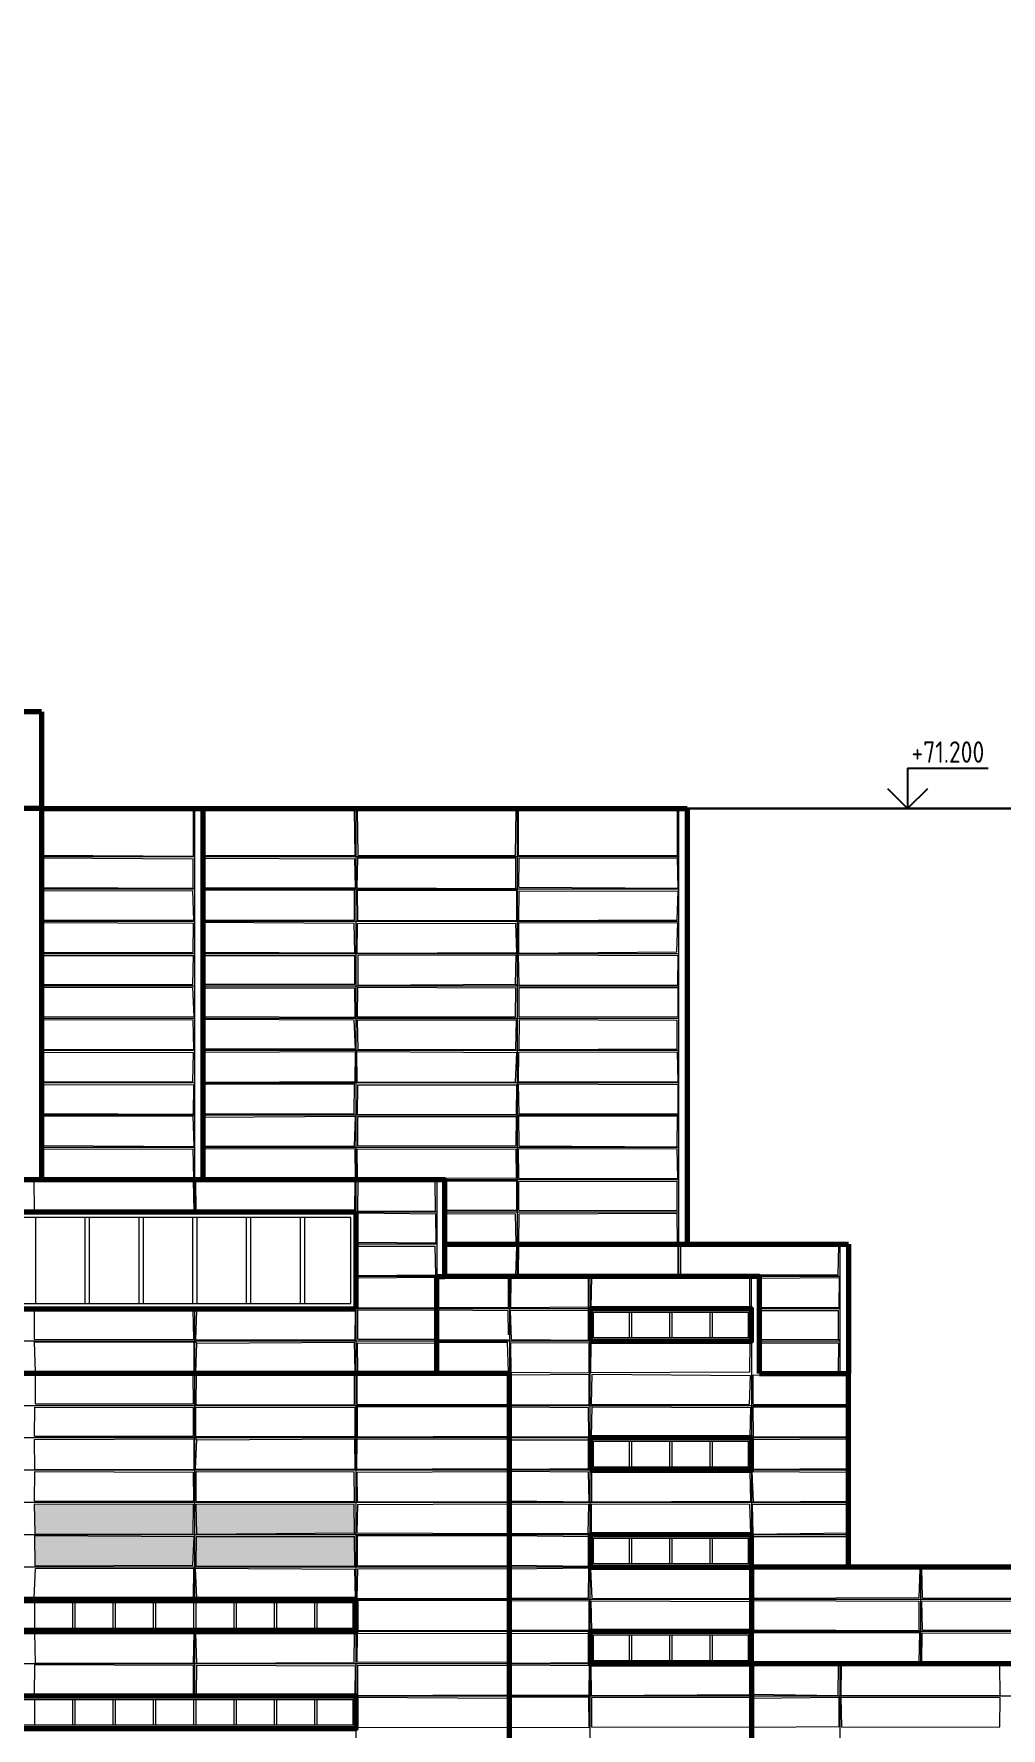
# Model space of a CAD drawing. Extents: x -50000 to 1632000, y -47600 to 308800.
# Drawn here: x 1475814 to 1511780, y 37013 to 100000 of the extents above; entities that cross this region are included whole.
import ezdxf
from ezdxf.enums import TextEntityAlignment as Align

# ---------------------------------------------------------------- set-up
doc = ezdxf.new("R2010")
doc.units = 0
doc.header["$MEASUREMENT"] = 0
doc.layers.get('Defpoints').update_dxf_attribs({"color": 6})
doc.layers.add('2', color=7, linetype='Continuous')
doc.styles.get("Standard").update_dxf_attribs({"font": 'isocpeur.ttf'})

msp = doc.modelspace()

# ---------------------------------------------------------------- hatches: boundary and pattern name
at = {"layer": '2', "linetype": 'Continuous'}
h = msp.add_hatch(color=251, dxfattribs=at)
h.dxf.hatch_style = 1
h.paths.add_polyline_path([(1481749.2, 45335.6), (1475833.8, 45356.2), (1475860.3, 44236.4), (1481738.6, 44227.1)])
h = msp.add_hatch(color=251, dxfattribs=at)
h.dxf.hatch_style = 1
h.paths.add_polyline_path([(1487725.6, 45355.7), (1481843.7, 45334), (1481870.8, 44229), (1487731.9, 44274.6)])
h = msp.add_hatch(color=251, dxfattribs=at)
h.dxf.hatch_style = 1
h.paths.add_polyline_path([(1481769, 44135.1), (1475846.7, 44171.7), (1475858.6, 43049.8), (1481728.8, 43069.7)])
h = msp.add_hatch(color=251, dxfattribs=at)
h.dxf.hatch_style = 1
h.paths.add_polyline_path([(1487732.9, 44135.7), (1481860.8, 44142.7), (1481843.9, 43044.3), (1487753.8, 43028.1)])

# ---------------------------------------------------------------- linework, layer by layer
at = {"layer": '2', "linetype": 'Continuous', "lineweight": 70}
for p, q in [((1476100, 74800), (1451500, 74800)), ((1476100, 74800), (1476100, 71200)), ((1476100, 71200), (1451500, 71200)), ((1476100, 71200), (1500100, 71200)), ((1476100, 71200), (1476100, 57400)), ((1482100, 71200), (1482100, 57400)), ((1500100, 71200), (1500100, 55000)), ((1487800, 56200), (1439800, 56200)), ((1487800, 52600), (1487800, 56200)), ((1491100, 55000), (1506100, 55000)), ((1506100, 55000), (1506100, 50200)), ((1439800, 52600), (1487800, 52600)), ((1502800, 50200), (1506100, 50200)), ((1506100, 43000), (1506100, 50200))]:
    msp.add_line(p, q, dxfattribs=at)
at = {"layer": '2', "linetype": 'Continuous'}
for p, q in [((1508300, 72700), (1511300, 72700)), ((1508300, 72700), (1508300, 71200)), ((1507550, 71950), (1508300, 71200)), ((1508300, 71200), (1509050, 71950)), ((1505800, 71200), (1508800, 71200))]:
    msp.add_line(p, q, dxfattribs=at)
at = {"layer": '2', "color": 8, "linetype": 'Continuous', "lineweight": 13}
for p, q in [((1481800, 71200), (1476100, 71200)), ((1481800, 56200), (1481800, 71200)), ((1487800, 56200), (1487800, 71200)), ((1493800, 53800), (1493800, 71200)), ((1499800, 55000), (1499800, 71200)), ((1481800, 69400), (1476100, 69400)), ((1499800, 69400), (1482100, 69400)), ((1481800, 68200), (1476100, 68200)), ((1499800, 68200), (1482100, 68200)), ((1481800, 67000), (1476100, 67000)), ((1499800, 67000), (1482100, 67000)), ((1481800, 65800), (1476100, 65800)), ((1499800, 65800), (1482100, 65800)), ((1481800, 64600), (1476100, 64600)), ((1499800, 64600), (1482100, 64600)), ((1481800, 63400), (1476100, 63400)), ((1499800, 63400), (1482100, 63400)), ((1481800, 62200), (1476100, 62200)), ((1499800, 62200), (1482100, 62200)), ((1481800, 61000), (1476100, 61000)), ((1499800, 61000), (1482100, 61000)), ((1481800, 59800), (1476100, 59800)), ((1499800, 59800), (1482100, 59800)), ((1481800, 58600), (1476100, 58600)), ((1499800, 58600), (1482100, 58600)), ((1490800, 57400), (1490800, 50200)), ((1499800, 57400), (1491100, 57400)), ((1490800, 56200), (1487800, 56200)), ((1499800, 56200), (1491100, 56200)), ((1490800, 55000), (1487800, 55000)), ((1499800, 53800), (1499800, 55000)), ((1505800, 50200), (1505800, 55000)), ((1502500, 53800), (1487800, 53800)), ((1493500, 53800), (1493500, 1000)), ((1496500, 16600), (1496500, 53800)), ((1502500, 52600), (1502500, 53800)), ((1505800, 53800), (1502800, 53800)), ((1481800, 41800), (1481800, 52600)), ((1502500, 52600), (1487800, 52600)), ((1487800, 11800), (1487800, 52600)), ((1505800, 52600), (1502800, 52600)), ((1502500, 51400), (1436800, 51400)), ((1502500, 51400), (1502500, 44200)), ((1505800, 51400), (1502800, 51400)), ((1506100, 49000), (1427500, 49000)), ((1506100, 47800), (1433800, 47800)), ((1506100, 46600), (1433800, 46600)), ((1506100, 45400), (1433800, 45400)), ((1506100, 44200), (1433800, 44200)), ((1519150, 43000), (1433800, 43000)), ((1508800, 39400), (1508800, 43000)), ((1519150, 41800), (1433800, 41800)), ((1514800, 40600), (1433800, 40600)), ((1481800, 38200), (1481800, 40600)), ((1519150, 39400), (1433800, 39400)), ((1505800, 1000), (1505800, 39400)), ((1519150, 38200), (1433800, 38200))]:
    msp.add_line(p, q, dxfattribs=at)
at = {"layer": '2', "color": 8, "linetype": 'Continuous', "lineweight": 9}
for p, q in [((1476131.5, 71155.5), (1481749.5, 71146.9)), ((1481747.8, 69432.5), (1481749.5, 71146.9)), ((1482132.8, 69458.7), (1482125.5, 71157.3)), ((1482125.5, 71157.3), (1487738.4, 71142.4)), ((1487761.9, 69470.8), (1487738.4, 71142.4)), ((1487845.3, 71131.5), (1493749.7, 71162.6)), ((1487871.4, 69456.9), (1487845.3, 71131.5)), ((1493728.3, 69460.7), (1493749.7, 71162.6)), ((1493836.1, 69451.8), (1493836.5, 71132.8)), ((1493836.5, 71132.8), (1499744.6, 71136.8)), ((1499741.4, 69448.3), (1499744.6, 71136.8)), ((1476132.3, 69368.6), (1481737.4, 69325.1)), ((1476136.9, 69462.9), (1481747.8, 69432.5)), ((1481732.9, 68236.3), (1481737.4, 69325.1)), ((1482129.6, 68257.6), (1482136.3, 69356.6)), ((1482132.8, 69458.7), (1487761.9, 69470.8)), ((1482136.3, 69356.6), (1487753.2, 69332.7)), ((1487774.4, 68262.3), (1487753.2, 69332.7)), ((1487830.7, 68255.1), (1487859.4, 69368.5)), ((1487859.4, 69368.5), (1493735.8, 69368)), ((1487871.4, 69456.9), (1493728.3, 69460.7)), ((1493732.6, 68226.6), (1493735.8, 69368)), ((1493836.1, 69451.8), (1499741.4, 69448.3)), ((1493843.4, 68274.2), (1493854.3, 69361.3)), ((1493854.3, 69361.3), (1499748.6, 69371.3)), ((1499772.1, 68238.5), (1499748.6, 69371.3)), ((1476135.5, 68258.8), (1481732.9, 68236.3)), ((1476136.9, 68145.8), (1481729.3, 68156.5)), ((1481763.1, 67044.6), (1481729.3, 68156.5)), ((1482126.3, 68165), (1487731.1, 68173.1)), ((1482128.4, 67054), (1482126.3, 68165)), ((1482129.6, 68257.6), (1487774.4, 68262.3)), ((1487730.8, 67057.7), (1487731.1, 68173.1)), ((1487830.7, 68255.1), (1493732.6, 68226.6)), ((1487844.2, 68165.3), (1493774.8, 68163)), ((1487854.2, 67038.3), (1487844.2, 68165.3)), ((1493774.5, 67035.1), (1493774.8, 68163)), ((1493841.8, 67044), (1493855.1, 68140.7)), ((1493843.4, 68274.2), (1499772.1, 68238.5)), ((1493855.1, 68140.7), (1499774.1, 68125.3)), ((1499739.2, 67065.2), (1499774.1, 68125.3)), ((1476134.4, 67050.7), (1481763.1, 67044.6)), ((1476134.8, 66966.9), (1481750.2, 66938.2)), ((1481738.6, 65859.9), (1481750.2, 66938.2)), ((1482133.4, 65863.8), (1482120.2, 66971.6)), ((1482120.2, 66971.6), (1487729.4, 66941.2)), ((1482128.4, 67054), (1487730.8, 67057.7)), ((1487748.6, 65839.9), (1487729.4, 66941.2)), ((1487839.1, 65826.2), (1487849.3, 66932.3)), ((1487849.3, 66932.3), (1493729.7, 66937.6)), ((1487854.2, 67038.3), (1493774.5, 67035.1)), ((1493771.3, 65844.1), (1493729.7, 66937.6)), ((1493841.8, 67044), (1499739.2, 67065.2)), ((1493848.2, 65826.8), (1493848.6, 66958.9)), ((1493848.6, 66958.9), (1499764.1, 66952.7)), ((1499726.1, 65867), (1499764.1, 66952.7)), ((1476136, 65740.6), (1481751.8, 65734.1)), ((1476136.9, 65851.3), (1481738.6, 65859.9)), ((1481726.4, 64652.6), (1481751.8, 65734.1)), ((1482126.7, 64668.4), (1482131.3, 65732.6)), ((1482131.3, 65732.6), (1487747.1, 65736.9)), ((1482133.4, 65863.8), (1487748.6, 65839.9)), ((1487753.9, 64673.1), (1487747.1, 65736.9)), ((1487839.1, 65826.2), (1493771.3, 65844.1)), ((1487866.9, 64632.2), (1487873.5, 65745.9)), ((1487873.5, 65745.9), (1493742.2, 65756.7)), ((1493727.2, 64673.8), (1493742.2, 65756.7)), ((1493834.5, 65757.5), (1499773.8, 65742.5)), ((1493853.4, 64628.3), (1493834.5, 65757.5)), ((1493848.2, 65826.8), (1499726.1, 65867)), ((1499754.1, 64634.5), (1499773.8, 65742.5)), ((1476135.2, 64658.2), (1481726.4, 64652.6)), ((1476137.3, 64558), (1481729.5, 64549.4)), ((1481769.7, 63472.5), (1481729.5, 64549.4)), ((1482120.9, 63469), (1482130.6, 64532.4)), ((1482126.7, 64668.4), (1487753.9, 64673.1)), ((1482130.6, 64532.4), (1487750.7, 64530.7)), ((1487760.2, 63440.1), (1487750.7, 64530.7)), ((1487843.3, 63451.3), (1487855.8, 64560.7)), ((1487855.8, 64560.7), (1493740.7, 64529.7)), ((1487866.9, 64632.2), (1493727.2, 64673.8)), ((1493800, 64600), (1493727.2, 64673.8)), ((1493727.9, 63455.1), (1493740.7, 64529.7)), ((1493853.4, 64628.3), (1499754.1, 64634.5)), ((1493855.6, 63458.6), (1493857.9, 64545)), ((1493857.9, 64545), (1499765.9, 64544.2)), ((1499767.9, 63472), (1499765.9, 64544.2)), ((1476128.4, 63356.8), (1481732.8, 63346.5)), ((1476135.8, 63453.9), (1481769.7, 63472.5)), ((1481762.5, 62236), (1481732.8, 63346.5)), ((1482128.8, 62269.7), (1482117.5, 63373.1)), ((1482117.5, 63373.1), (1487727.4, 63342.6)), ((1482120.9, 63469), (1487760.2, 63440.1)), ((1487773.7, 62263.4), (1487727.4, 63342.6)), ((1487843.3, 63451.3), (1493727.9, 63455.1)), ((1487853.5, 63339.3), (1493759.7, 63348.3)), ((1487869.3, 62243.3), (1487853.5, 63339.3)), ((1493730, 62257.7), (1493759.7, 63348.3)), ((1493855.6, 63458.6), (1499767.9, 63472)), ((1493860.4, 62243.2), (1493867.6, 63353.1)), ((1493867.6, 63353.1), (1499730.7, 63330.5)), ((1499740, 62262), (1499730.7, 63330.5)), ((1476136.1, 62138.5), (1481747.7, 62128.2)), ((1476137.3, 62253.4), (1481762.5, 62236)), ((1481729.3, 61038), (1481747.7, 62128.2)), ((1482121.5, 61027.3), (1482122.2, 62146.9)), ((1482122.2, 62146.9), (1487772.5, 62171.2)), ((1482128.8, 62269.7), (1487773.7, 62263.4)), ((1487763.6, 61055.4), (1487772.5, 62171.2)), ((1487826, 62172.2), (1493774.8, 62135.5)), ((1487834.7, 61028.5), (1487826, 62172.2)), ((1487869.3, 62243.3), (1493730, 62257.7)), ((1493727.7, 61029), (1493774.8, 62135.5)), ((1493833.6, 61037), (1493852, 62146.3)), ((1493852, 62146.3), (1499750.9, 62153.3)), ((1493860.4, 62243.2), (1499740, 62262)), ((1499771.8, 61044.2), (1499750.9, 62153.3)), ((1476135.8, 61049.4), (1481729.3, 61038)), ((1476136.7, 60936.2), (1481759.8, 60933.2)), ((1481751.8, 59842.1), (1481759.8, 60933.2)), ((1482121.5, 61027.3), (1487763.6, 61055.4)), ((1482121.5, 59856.1), (1482130, 60971.8)), ((1482130, 60971.8), (1487733.3, 60965.7)), ((1487728.5, 59855), (1487733.3, 60965.7)), ((1487834.7, 61028.5), (1493727.7, 61029)), ((1487847.6, 59830.9), (1487855.2, 60925.4)), ((1487855.2, 60925.4), (1493768.6, 60927.3)), ((1493761.7, 59837.9), (1493768.6, 60927.3)), ((1493832.5, 60970), (1499768.5, 60934.7)), ((1493862.1, 59851.7), (1493832.5, 60970)), ((1493833.6, 61037), (1499771.8, 61044.2)), ((1499774.1, 59858.6), (1499768.5, 60934.7)), ((1476137.1, 59860.3), (1481751.8, 59842.1)), ((1482121.5, 59856.1), (1487728.5, 59855)), ((1487847.6, 59830.9), (1493761.7, 59837.9)), ((1493862.1, 59851.7), (1499774.1, 59858.6)), ((1476127.8, 59763.4), (1481739.2, 59770.1)), ((1481769.7, 58641.8), (1481739.2, 59770.1)), ((1482123.6, 59731.6), (1487771.1, 59758.8)), ((1482135.5, 58642.3), (1482123.6, 59731.6)), ((1487733.4, 58652.5), (1487771.1, 59758.8)), ((1487862.6, 58655.9), (1487864.7, 59748.3)), ((1487864.7, 59748.3), (1493756.5, 59756.1)), ((1493748.2, 58675), (1493756.5, 59756.1)), ((1493841.4, 59770.2), (1499745.9, 59773.3)), ((1493861.7, 58664.8), (1493841.4, 59770.2)), ((1499730.1, 58627.8), (1499745.9, 59773.3)), ((1476136.2, 58670.6), (1481769.7, 58641.8)), ((1482135.5, 58642.3), (1487733.4, 58652.5)), ((1487862.6, 58655.9), (1493748.2, 58675)), ((1493861.7, 58664.8), (1499730.1, 58627.8)), ((1476135.7, 58538.5), (1481736, 58546.1)), ((1481761.3, 57427.7), (1481736, 58546.1)), ((1482123.7, 57446.6), (1482129.3, 58560)), ((1482129.3, 58560), (1487764.8, 58549.2)), ((1487771.8, 57447.5), (1487764.8, 58549.2)), ((1487833.7, 58544.4), (1493748.1, 58538.6)), ((1487852.3, 57475), (1487833.7, 58544.4)), ((1493765.5, 57460.3), (1493748.1, 58538.6)), ((1493835.8, 58560.9), (1499732.6, 58546.6)), ((1493846.5, 57450.2), (1493835.8, 58560.9)), ((1499754.9, 57443.1), (1499732.6, 58546.6)), ((1475830.7, 57364.8), (1481746.3, 57363.8)), ((1475840.1, 56263.9), (1475830.7, 57364.8)), ((1476132.4, 57445.6), (1481761.3, 57427.7)), ((1481769, 56262), (1481746.3, 57363.8)), ((1481840.9, 57349.9), (1487761, 57362.2)), ((1481850.5, 56265.1), (1481840.9, 57349.9)), ((1482123.7, 57446.6), (1487771.8, 57447.5)), ((1487746.8, 56238.2), (1487761, 57362.2)), ((1487852.3, 57475), (1493765.5, 57460.3)), ((1487862.2, 56226.3), (1487871.5, 57356.9)), ((1487871.5, 57356.9), (1490730.5, 57334.4)), ((1490749.5, 56238.4), (1490730.5, 57334.4)), ((1491135.4, 57362.3), (1493771.2, 57356.7)), ((1493769.6, 56265.1), (1493771.2, 57356.7)), ((1493843.9, 57330.3), (1499738, 57345.9)), ((1493845.8, 56273.4), (1493843.9, 57330.3)), ((1493846.5, 57450.2), (1499754.9, 57443.1)), ((1499733.5, 56258.8), (1499738, 57345.9)), ((1475840.1, 56263.9), (1481769, 56262)), ((1481850.5, 56265.1), (1487746.8, 56238.2)), ((1487850.7, 55074.1), (1487870.4, 56174.5)), ((1487862.2, 56226.3), (1490749.5, 56238.4)), ((1487870.4, 56174.5), (1490755.4, 56126.9)), ((1490772.3, 55048.5), (1490755.4, 56126.9)), ((1491135.3, 56141.8), (1493727.6, 56136.9)), ((1491136.5, 56265.6), (1493769.6, 56265.1)), ((1493744.9, 55042.9), (1493727.6, 56136.9)), ((1493842.8, 55036.8), (1493854.7, 56137.8)), ((1493845.8, 56273.4), (1499733.5, 56258.8)), ((1493854.7, 56137.8), (1499733.2, 56151.6)), ((1499746.6, 55027.8), (1499733.2, 56151.6)), ((1487843.8, 53837.3), (1487861.5, 54926.2)), ((1487850.7, 55074.1), (1490772.3, 55048.5)), ((1487861.5, 54926.2), (1490731.3, 54933.9)), ((1490755.2, 53862), (1490731.3, 54933.9)), ((1491131.1, 54963), (1493769.8, 54933)), ((1491136.8, 55056.9), (1493744.9, 55042.9)), ((1493728.9, 53838.2), (1493769.8, 54933)), ((1493828.3, 53862.4), (1493842.9, 54965)), ((1493842.8, 55036.8), (1499746.6, 55027.8)), ((1493842.9, 54965), (1499770.8, 54960.7)), ((1499770.4, 53825.6), (1499770.8, 54960.7)), ((1499800, 55000), (1499868.3, 54925.5)), ((1499868.3, 54925.5), (1505747.1, 54937.4)), ((1499870.3, 53863.9), (1499868.3, 54925.5)), ((1505725.3, 53859.5), (1505747.1, 54937.4)), ((1487831.9, 53752.2), (1490770.3, 53772.3)), ((1487863, 52636.7), (1487831.9, 53752.2)), ((1487843.8, 53837.3), (1490755.2, 53862)), ((1490733.5, 52632.7), (1490770.3, 53772.3)), ((1490857.1, 53749.4), (1493459.9, 53767.5)), ((1490865.9, 52667.9), (1490857.1, 53749.4)), ((1491135, 53857.1), (1493728.9, 53838.2)), ((1493459.2, 52653.1), (1493459.9, 53767.5)), ((1493545.7, 52655.1), (1493567.1, 53728.3)), ((1493567.1, 53728.3), (1496435.2, 53744.8)), ((1493828.3, 53862.4), (1499770.4, 53825.6)), ((1496436, 52674.3), (1496435.2, 53744.8)), ((1496531.1, 52649.5), (1496555.8, 53773.3)), ((1496555.8, 53773.3), (1502436.6, 53727.6)), ((1499870.3, 53863.9), (1505725.3, 53859.5)), ((1502430.2, 52626.9), (1502436.6, 53727.6)), ((1502820.7, 53746.2), (1505765, 53765.8)), ((1505757.5, 52650.2), (1505765, 53765.8)), ((1475837.9, 51461.1), (1475841.6, 52573.2)), ((1475841.6, 52573.2), (1481739.4, 52560.5)), ((1481756.9, 51473.4), (1481739.4, 52560.5)), ((1481837.5, 51449.5), (1481871, 52530.5)), ((1481871, 52530.5), (1487772.6, 52535.6)), ((1487761.2, 51454.6), (1487772.6, 52535.6)), ((1487862.9, 51468.9), (1487865.4, 52561.6)), ((1487863, 52636.7), (1490733.5, 52632.7)), ((1487865.4, 52561.6), (1490765.9, 52546.6)), ((1490771, 51473.1), (1490765.9, 52546.6)), ((1490826.9, 52566.2), (1493455.2, 52536.5)), ((1490856.1, 51446.8), (1490826.9, 52566.2)), ((1490865.9, 52667.9), (1493459.2, 52653.1)), ((1493466.2, 51636.6), (1493455.2, 52536.5)), ((1493538.5, 52542.1), (1496439.3, 52551.9)), ((1493570.1, 51465.7), (1493538.5, 52542.1)), ((1493545.7, 52655.1), (1496436, 52674.3)), ((1496469.3, 51434.7), (1496439.3, 52551.9)), ((1496531.1, 52649.5), (1502430.2, 52626.9)), ((1502828.3, 52536.1), (1505737.4, 52541.7)), ((1502835.5, 52649.7), (1505757.5, 52650.2)), ((1505730.9, 51474.7), (1505737.4, 52541.7)), ((1475837.9, 51461.1), (1481756.9, 51473.4)), ((1475840.7, 51370.4), (1481774.8, 51360.5)), ((1475870.2, 50243.2), (1475840.7, 51370.4)), ((1481769.3, 50243.3), (1481774.8, 51360.5)), ((1481800, 51400), (1481870.7, 51328.3)), ((1481837.5, 51449.5), (1487761.2, 51454.6)), ((1481839.2, 50247.5), (1481870.7, 51328.3)), ((1481870.7, 51328.3), (1487739.1, 51367)), ((1487760.1, 50272.5), (1487739.1, 51367)), ((1487845.1, 51334.2), (1490732.2, 51328.7)), ((1487855.6, 50245.3), (1487845.1, 51334.2)), ((1487862.9, 51468.9), (1490771, 51473.1)), ((1490741.1, 50262.8), (1490732.2, 51328.7)), ((1490836.2, 51357.3), (1493427.4, 51366.5)), ((1490843.2, 50259.7), (1490836.2, 51357.3)), ((1490856.1, 51446.8), (1493464.3, 51442.6)), ((1493457.8, 50250.9), (1493427.4, 51366.5)), ((1493552.3, 51341.1), (1496460.8, 51354.2)), ((1493565.6, 50249.3), (1493552.3, 51341.1)), ((1493570.1, 51465.7), (1496469.3, 51434.7)), ((1496462.6, 50225.4), (1496460.8, 51354.2)), ((1496527.8, 50233.4), (1496531, 51346.7)), ((1496531, 51346.7), (1502449, 51330.1)), ((1502441.4, 50264.6), (1502449, 51330.1)), ((1502831.9, 51460.8), (1505730.9, 51474.7)), ((1502834.7, 51335.9), (1505741.7, 51333.8)), ((1505800, 51400), (1505730.9, 51474.7)), ((1505731.6, 50265.6), (1505741.7, 51333.8)), ((1475870.2, 50243.2), (1481769.3, 50243.3)), ((1475872.5, 50156.2), (1481734.8, 50152.2)), ((1475873.4, 49067.8), (1475872.5, 50156.2)), ((1481747, 49073.4), (1481734.8, 50152.2)), ((1481839.2, 50247.5), (1487760.1, 50272.5)), ((1481847.7, 49026.6), (1481862.7, 50173.4)), ((1481862.7, 50173.4), (1487737.8, 50139.9)), ((1487739.9, 49049.5), (1487737.8, 50139.9)), ((1487835.7, 49057.4), (1487841.3, 50157.2)), ((1487841.3, 50157.2), (1493443.3, 50138.7)), ((1487855.6, 50245.3), (1490741.1, 50262.8)), ((1490843.2, 50259.7), (1493457.8, 50250.9)), ((1493435.4, 49038.2), (1493443.3, 50138.7)), ((1493540.6, 50141), (1496463.5, 50174.7)), ((1493552.5, 49032.3), (1493540.6, 50141)), ((1493565.6, 50249.3), (1496462.6, 50225.4)), ((1496462.2, 49045.7), (1496463.5, 50174.7)), ((1496527.8, 50233.4), (1502441.4, 50264.6)), ((1496553.5, 49046.8), (1496570.4, 50173.4)), ((1496570.4, 50173.4), (1502456.4, 50126.9)), ((1502426.2, 49043.7), (1502456.4, 50126.9)), ((1502560, 49057.5), (1502561.3, 50140.9)), ((1502561.3, 50140.9), (1506064.7, 50130.7)), ((1502830.8, 50259.1), (1505731.6, 50265.6)), ((1506031.7, 49048.2), (1506064.7, 50130.7)), ((1475835.1, 47862.5), (1475851.2, 48940.8)), ((1475851.2, 48940.8), (1481745.5, 48933.7)), ((1475873.4, 49067.8), (1481747, 49073.4)), ((1481751.8, 47865.8), (1481745.5, 48933.7)), ((1481839.5, 47859.9), (1481839.7, 48943.6)), ((1481839.7, 48943.6), (1487765.6, 48931.2)), ((1481847.7, 49026.6), (1487739.9, 49049.5)), ((1487762.9, 47860.4), (1487765.6, 48931.2)), ((1487835.7, 49057.4), (1493435.4, 49038.2)), ((1487844.8, 47848.2), (1487845.5, 48965.2)), ((1487845.5, 48965.2), (1493427.4, 48973.5)), ((1493463.4, 47870.1), (1493427.4, 48973.5)), ((1493551.7, 47839.8), (1493563.8, 48954.2)), ((1493552.5, 49032.3), (1496462.2, 49045.7)), ((1493563.8, 48954.2), (1496432.8, 48934.8)), ((1496443.5, 47856.1), (1496432.8, 48934.8)), ((1496545.3, 47831.9), (1496574.3, 48958)), ((1496553.5, 49046.8), (1502426.2, 49043.7)), ((1496574.3, 48958), (1502468.5, 48938.1)), ((1502451.2, 47858.3), (1502468.5, 48938.1)), ((1502557.8, 48958), (1506055.5, 48953.2)), ((1502571.2, 47851.1), (1502557.8, 48958)), ((1502560, 49057.5), (1506031.7, 49048.2)), ((1506069.5, 47837.2), (1506055.5, 48953.2)), ((1475835.1, 47862.5), (1481751.8, 47865.8)), ((1475835.6, 47741.5), (1481768.5, 47767.1)), ((1475850.7, 46632.3), (1475835.6, 47741.5)), ((1481772.4, 46627.4), (1481768.5, 47767.1)), ((1481800, 47800), (1481874.3, 47728.5)), ((1481829.3, 46634), (1481874.3, 47728.5)), ((1481839.5, 47859.9), (1487762.9, 47860.4)), ((1481874.3, 47728.5), (1487753.3, 47769.3)), ((1487763.4, 46636.2), (1487753.3, 47769.3)), ((1487825.1, 46639.5), (1487837.6, 47771.5)), ((1487837.6, 47771.5), (1493439.1, 47751.4)), ((1487844.8, 47848.2), (1493463.5, 47864.9)), ((1493428.6, 46666), (1493439.1, 47751.4)), ((1493551.7, 47839.8), (1496443.5, 47856.1)), ((1493560.6, 47730.5), (1496447.5, 47735.4)), ((1493567.7, 46640.6), (1493560.6, 47730.5)), ((1496439.7, 46670.7), (1496447.5, 47735.4)), ((1496545.3, 47831.9), (1502451.2, 47858.3)), ((1502535.5, 47743.7), (1506052.4, 47765.5)), ((1502550.4, 46640.8), (1502535.5, 47743.7)), ((1502571.2, 47851.1), (1506069.5, 47837.2)), ((1506042.7, 46670), (1506052.4, 47765.5)), ((1475850.7, 46632.3), (1481772.4, 46627.4)), ((1481829.3, 46634), (1487763.4, 46636.2)), ((1487825.1, 46639.5), (1493428.6, 46666)), ((1493567.7, 46640.6), (1496439.7, 46670.7)), ((1502550.4, 46640.8), (1506042.7, 46670)), ((1475843.3, 45455.2), (1475852.9, 46554.5)), ((1475852.9, 46554.5), (1481746.8, 46532.1)), ((1481762.1, 45445.4), (1481746.8, 46532.1)), ((1481851.1, 46552.1), (1487728.6, 46535.9)), ((1481854.3, 45450.8), (1481851.1, 46552.1)), ((1487730.8, 45434.3), (1487728.6, 46535.9)), ((1487831.9, 46528.6), (1493430.5, 46554.3)), ((1487845, 45437.7), (1487831.9, 46528.6)), ((1493460.2, 45429.5), (1493430.5, 46554.3)), ((1493545.6, 46568.3), (1496436.2, 46539.1)), ((1493549.3, 45462.6), (1493545.6, 46568.3)), ((1496464.5, 45429.6), (1496436.2, 46539.1)), ((1496560.3, 45430.9), (1496565.1, 46569.2)), ((1496565.1, 46569.2), (1502447.1, 46547.5)), ((1502474.7, 45453.6), (1502447.1, 46547.5)), ((1502528.7, 46559.3), (1506047.4, 46530.9)), ((1502571.8, 45427.5), (1502528.7, 46559.3)), ((1506063.2, 45452.1), (1506047.4, 46530.9)), ((1475843.3, 45455.2), (1481762.1, 45445.4)), ((1481854.3, 45450.8), (1487730.8, 45434.3)), ((1487845, 45437.7), (1493460.2, 45429.5)), ((1493545.7, 45356.5), (1496449.3, 45335.8)), ((1493551.5, 44260.6), (1493545.7, 45356.5)), ((1493549.3, 45462.6), (1496464.5, 45429.6)), ((1496544.3, 45355.8), (1502442.2, 45342.4)), ((1496554.6, 44242.6), (1496544.3, 45355.8)), ((1496560.3, 45430.9), (1502474.7, 45453.6)), ((1502571.8, 45427.5), (1506063.2, 45452.1)), ((1487832, 44270.2), (1487855.6, 45325)), ((1487855.6, 45325), (1493463.6, 45349.6)), ((1493459.7, 44247.3), (1493464.9, 45257.5)), ((1496425.9, 44249.4), (1496449.3, 45335.8)), ((1502467.8, 44250.2), (1502442.2, 45342.4)), ((1502532.9, 45340), (1506030.2, 45337.1)), ((1502564.9, 44228.6), (1502532.9, 45340)), ((1506060, 44268.4), (1506030.2, 45337.1)), ((1487832, 44270.2), (1493459.7, 44247.3)), ((1487843.2, 43044.3), (1487850.6, 44173.2)), ((1487850.6, 44173.2), (1493432.2, 44174.7)), ((1493456.9, 43053.8), (1493432.2, 44174.7)), ((1493539.4, 43074.3), (1493565.3, 44170.6)), ((1493551.5, 44260.6), (1496425.9, 44249.4)), ((1493565.3, 44170.6), (1496456, 44139.2)), ((1496451.2, 43032.3), (1496456, 44139.2)), ((1496554.6, 44242.6), (1502467.8, 44250.2)), ((1502555.7, 44137.9), (1506066, 44135.2)), ((1502571, 43025.6), (1502555.7, 44137.9)), ((1502564.9, 44228.6), (1506060, 44268.4)), ((1506025.9, 43071.8), (1506066, 44135.2)), ((1475828.2, 41840.7), (1475874.2, 42952.6)), ((1475874.2, 42952.6), (1481757.6, 42956.3)), ((1481744, 41828.8), (1481757.6, 42956.3)), ((1481828.4, 42963.1), (1487752.8, 42925.2)), ((1481869.1, 41844.3), (1481828.4, 42963.1)), ((1487768, 41846.5), (1487752.8, 42925.2)), ((1487837, 41828.9), (1487856.7, 42933)), ((1487843.2, 43044.3), (1493456.9, 43053.8)), ((1487856.7, 42933), (1493429.3, 42947.1)), ((1493469.2, 41895.6), (1493429.3, 42947.1)), ((1493525.2, 41847.1), (1493545.2, 42929)), ((1493539.4, 43074.3), (1496451.2, 43032.3)), ((1493545.2, 42929), (1496451.5, 42966.8)), ((1496441.2, 41862.2), (1496451.5, 42966.8)), ((1496525.5, 42925.2), (1502434.4, 42938.4)), ((1496568.6, 41838.2), (1496525.5, 42925.2)), ((1502438, 41830.4), (1502434.4, 42938.4)), ((1502562.2, 41849.1), (1502566.9, 42963.7)), ((1502566.9, 42963.7), (1508768.5, 42925.4)), ((1502571, 43025.6), (1506025.9, 43071.8)), ((1506100, 43000), (1506025.9, 43071.8)), ((1508731.3, 41865.1), (1508768.5, 42925.4)), ((1508835.6, 42959.5), (1514763.8, 42965.6)), ((1508856.1, 41854.1), (1508835.6, 42959.5)), ((1475828.2, 41840.7), (1481744, 41828.8)), ((1481869.1, 41844.3), (1487768, 41846.5)), ((1487837, 41828.9), (1493471.7, 41830.8)), ((1487864.2, 40644.6), (1487869.3, 41766.6)), ((1487869.3, 41766.6), (1493469.6, 41770.1)), ((1493525.2, 41847.1), (1496441.2, 41862.2)), ((1493536.1, 40658.1), (1493553.1, 41744)), ((1493553.1, 41744), (1496458.5, 41760.9)), ((1496455.9, 40649.1), (1496458.5, 41760.9)), ((1496536, 41749), (1502434.3, 41725.5)), ((1496561.4, 40647.1), (1496536, 41749)), ((1496568.6, 41838.2), (1502438, 41830.4)), ((1502436, 40669.2), (1502434.3, 41725.5)), ((1502541, 40667), (1502558.2, 41756.5)), ((1502558.2, 41756.5), (1508729, 41732.7)), ((1502562.2, 41849.1), (1508731.3, 41865.1)), ((1508731.6, 40636.1), (1508729, 41732.7)), ((1508831.8, 41735.1), (1514736.2, 41740.1)), ((1508853.8, 40667.2), (1508831.8, 41735.1)), ((1508856.1, 41854.1), (1514765.6, 41844.1)), ((1493460.8, 40656.4), (1493467.1, 41455.5)), ((1475854.1, 40570.5), (1481769.3, 40560.3)), ((1475873.9, 39429.8), (1475854.1, 40570.5)), ((1481749.5, 39429), (1481769.3, 40560.3)), ((1481835.9, 40525.2), (1487741.8, 40551.4)), ((1481867.9, 39428.6), (1481835.9, 40525.2)), ((1487728.3, 39450.2), (1487741.8, 40551.4)), ((1487836.7, 39472.4), (1487841.8, 40543)), ((1487841.8, 40543), (1493463.3, 40534.2)), ((1487864.2, 40644.6), (1493460.8, 40656.4)), ((1493463.8, 39465.2), (1493463.3, 40557.6)), ((1493536.1, 40658.1), (1496455.9, 40649.1)), ((1493566.4, 40542.9), (1496448.3, 40529.6)), ((1493567.8, 39429.9), (1493566.4, 40542.9)), ((1496459.7, 39452.3), (1496448.3, 40529.6)), ((1496561.4, 40647.1), (1502436, 40669.2)), ((1502541, 40667), (1508731.6, 40636.1)), ((1502568.9, 39468), (1502571.2, 40569.8)), ((1502571.2, 40569.8), (1508757.1, 40569.7)), ((1508737.7, 39456.4), (1508757.1, 40569.7)), ((1508837.1, 39471.4), (1508840.1, 40559.6)), ((1508840.1, 40559.6), (1514754.5, 40537.7)), ((1508853.8, 40667.2), (1514755, 40648.2)), ((1475843, 38244.3), (1475846.3, 39374.1)), ((1475846.3, 39374.1), (1481751.5, 39352.3)), ((1475873.9, 39429.8), (1481749.5, 39429)), ((1481749, 38264.9), (1481751.5, 39352.3)), ((1481864.7, 38228.4), (1481868.9, 39351.9)), ((1481867.9, 39428.6), (1487728.3, 39450.2)), ((1481868.9, 39351.9), (1487768.5, 39330.6)), ((1487763.5, 38238.2), (1487768.5, 39330.6)), ((1487836.7, 39472.4), (1493463.8, 39470.9)), ((1487857, 38228.4), (1487859.7, 39350.5)), ((1487859.7, 39350.5), (1493444.1, 39343.5)), ((1493428.4, 38250), (1493444.1, 39343.5)), ((1493530.6, 39361.6), (1496468.2, 39346.4)), ((1493543, 38238.4), (1493530.6, 39361.6)), ((1493567.8, 39429.9), (1496459.7, 39452.3)), ((1496462.1, 38247.8), (1496468.2, 39346.4)), ((1496539.9, 39348.9), (1502448.3, 39351.7)), ((1496550.2, 38228.2), (1496539.9, 39348.9)), ((1502430.9, 38267.7), (1502448.3, 39351.7)), ((1502533.5, 38273.5), (1502562.6, 39342.1)), ((1502562.6, 39342.1), (1505739.2, 39369.3)), ((1502568.9, 39468), (1508737.7, 39456.4)), ((1505726.2, 38231.5), (1505739.2, 39369.3)), ((1505830.1, 38232), (1505844.5, 39333.3)), ((1505844.5, 39333.3), (1511733.7, 39337)), ((1508837.1, 39471.4), (1514744.4, 39434.7)), ((1511744.9, 38225.7), (1511733.7, 39337)), ((1475843, 38244.3), (1481749, 38264.9)), ((1481864.7, 38228.4), (1487763.5, 38238.2)), ((1487843.4, 38159.6), (1493428.2, 38129.6)), ((1487855.7, 37050.2), (1487843.4, 38159.6)), ((1487857, 38228.4), (1493428.4, 38250)), ((1493500, 38200), (1493428.2, 38129.6)), ((1493447.5, 37038.7), (1493428.2, 38129.6)), ((1493527, 37053.1), (1493545.4, 38172.2)), ((1493543, 38238.4), (1496462.1, 38247.8)), ((1493545.4, 38172.2), (1496445.9, 38164.8)), ((1496463.4, 37040.5), (1496445.9, 38164.8)), ((1496550.2, 38228.2), (1502430.9, 38267.7)), ((1496560.8, 37051.2), (1496563.1, 38147.9)), ((1496563.1, 38147.9), (1502446.4, 38158.3)), ((1502449.7, 37063.3), (1502446.4, 38158.3)), ((1502533.5, 38273.5), (1505726.2, 38231.5)), ((1502541.7, 37042.1), (1502566.1, 38131.8)), ((1502566.1, 38131.8), (1505756.6, 38164.3)), ((1505755.8, 37069.8), (1505756.6, 38164.3)), ((1505830.1, 38232), (1511744.9, 38225.7)), ((1505836.8, 38167), (1511739.2, 38157.1)), ((1505855.1, 37052.7), (1505836.8, 38167)), ((1511732.3, 37061.1), (1511739.2, 38157.1)), ((1487855.7, 37050.2), (1493447.5, 37038.7)), ((1493527, 37053.1), (1496463.4, 37040.5)), ((1496560.8, 37051.2), (1502449.7, 37063.3)), ((1502541.7, 37042.1), (1505755.8, 37069.8)), ((1505855.1, 37052.7), (1511732.3, 37061.1))]:
    msp.add_line(p, q, dxfattribs=at)
at = {"layer": '2', "linetype": 'Continuous', "lineweight": 20}
for p, q in [((1487600, 56000), (1440000, 56000)), ((1475875, 56000), (1475875, 52800)), ((1477725, 52800), (1477725, 56000)), ((1477875, 56000), (1477875, 52800)), ((1479725, 52800), (1479725, 56000)), ((1479875, 56000), (1479875, 52800)), ((1481725, 52800), (1481725, 56000)), ((1481875, 56000), (1481875, 52800)), ((1483725, 52800), (1483725, 56000)), ((1483875, 56000), (1483875, 52800)), ((1485725, 52800), (1485725, 56000)), ((1485875, 56000), (1485875, 52800)), ((1487600, 52800), (1487600, 56000)), ((1440000, 52800), (1487600, 52800)), ((1496620, 51520), (1496620, 52480)), ((1496620, 52480), (1502380, 52480)), ((1497950, 52480), (1497950, 51520)), ((1498050, 51520), (1498050, 52480)), ((1499450, 52480), (1499450, 51520)), ((1499550, 51520), (1499550, 52480)), ((1500950, 52480), (1500950, 51520)), ((1501050, 51520), (1501050, 52480)), ((1502380, 52480), (1502380, 51520)), ((1502380, 51520), (1496620, 51520)), ((1496620, 46720), (1496620, 47680)), ((1496620, 47680), (1502380, 47680)), ((1497950, 47680), (1497950, 46720)), ((1498050, 46720), (1498050, 47680)), ((1499450, 47680), (1499450, 46720)), ((1499550, 46720), (1499550, 47680)), ((1500950, 47680), (1500950, 46720)), ((1501050, 46720), (1501050, 47680)), ((1502380, 47680), (1502380, 46720)), ((1502380, 46720), (1496620, 46720)), ((1496620, 43120), (1496620, 44080)), ((1496620, 44080), (1502380, 44080)), ((1497950, 44080), (1497950, 43120)), ((1498050, 43120), (1498050, 44080)), ((1499450, 44080), (1499450, 43120)), ((1499550, 43120), (1499550, 44080)), ((1500950, 44080), (1500950, 43120)), ((1501050, 43120), (1501050, 44080)), ((1502380, 44080), (1502380, 43120)), ((1502380, 43120), (1496620, 43120)), ((1439920, 41680), (1487680, 41680)), ((1475850, 40720), (1475850, 41680)), ((1477250, 41680), (1477250, 40720)), ((1477350, 40720), (1477350, 41680)), ((1478750, 41680), (1478750, 40720)), ((1478850, 40720), (1478850, 41680)), ((1480250, 41680), (1480250, 40720)), ((1480350, 40720), (1480350, 41680)), ((1481750, 41680), (1481750, 40720)), ((1481850, 40720), (1481850, 41680)), ((1483250, 41680), (1483250, 40720)), ((1483350, 40720), (1483350, 41680)), ((1484750, 41680), (1484750, 40720)), ((1484850, 40720), (1484850, 41680)), ((1486250, 41680), (1486250, 40720)), ((1486350, 40720), (1486350, 41680)), ((1487680, 41680), (1487680, 40720)), ((1487680, 40720), (1439920, 40720)), ((1496620, 39520), (1496620, 40480)), ((1496620, 40480), (1502380, 40480)), ((1497950, 40480), (1497950, 39520)), ((1498050, 39520), (1498050, 40480)), ((1499450, 40480), (1499450, 39520)), ((1499550, 39520), (1499550, 40480)), ((1500950, 40480), (1500950, 39520)), ((1501050, 39520), (1501050, 40480)), ((1502380, 40480), (1502380, 39520)), ((1502380, 39520), (1496620, 39520)), ((1439920, 38080), (1487680, 38080)), ((1475850, 37120), (1475850, 38080)), ((1477250, 38080), (1477250, 37120)), ((1477350, 37120), (1477350, 38080)), ((1478750, 38080), (1478750, 37120)), ((1478850, 37120), (1478850, 38080)), ((1480250, 38080), (1480250, 37120)), ((1480350, 37120), (1480350, 38080)), ((1481750, 38080), (1481750, 37120)), ((1481850, 37120), (1481850, 38080)), ((1483250, 38080), (1483250, 37120)), ((1483350, 37120), (1483350, 38080)), ((1484750, 38080), (1484750, 37120)), ((1484850, 37120), (1484850, 38080)), ((1486250, 38080), (1486250, 37120)), ((1486350, 37120), (1486350, 38080)), ((1487680, 38080), (1487680, 37120)), ((1487680, 37120), (1439920, 37120))]:
    msp.add_line(p, q, dxfattribs=at)
at = {"layer": '2', "color": 7, "linetype": 'Continuous', "lineweight": 9}
for p, q in [((1475833.8, 45356.2), (1481749.2, 45335.6)), ((1475860.3, 44236.4), (1475833.8, 45356.2)), ((1481843.7, 45334), (1487725.6, 45355.7)), ((1487731.9, 44274.6), (1487725.6, 45355.7)), ((1481738.6, 44227.1), (1481749.2, 45335.6)), ((1481870.8, 44229), (1481843.7, 45334)), ((1475846.7, 44171.7), (1481769, 44135.1)), ((1475858.6, 43049.8), (1475846.7, 44171.7)), ((1475860.3, 44236.4), (1481738.6, 44227.1)), ((1481728.8, 43069.7), (1481769, 44135.1)), ((1481843.9, 43044.3), (1481860.8, 44142.7)), ((1481860.8, 44142.7), (1487732.9, 44135.7)), ((1481870.8, 44229), (1487731.9, 44274.6)), ((1487800, 44200), (1487731.9, 44274.6)), ((1487753.8, 43028.1), (1487732.9, 44135.7)), ((1475858.6, 43049.8), (1481728.8, 43069.7)), ((1481843.9, 43044.3), (1487753.8, 43028.1))]:
    msp.add_line(p, q, dxfattribs=at)
at = {"layer": '2', "linetype": 'Continuous', "lineweight": 70}
for points in [[(1490800, 50200), (1490800, 53800), (1491100, 53800), (1491100, 57400), (1436500, 57400), (1436500, 50200)], [(1502800, 50200), (1502800, 53800), (1491100, 53800)], [(1493500, 1000), (1493500, 50200), (1427500, 50200), (1427500, 11800)], [(1519150, 39400), (1519150, 43000), (1502500, 43000), (1502500, 40600)], [(1570150, -200), (1570150, 5800), (1521850, 5800), (1521850, 9400), (1570150, 9400), (1570150, 11800), (1521850, 11800), (1521850, 14200), (1570150, 14200), (1570150, 33400), (1519150, 33400), (1519150, 39400), (1502500, 39400), (1502500, 1000), (1517800, 1000), (1517800, -200)]]:
    msp.add_lwpolyline(points, dxfattribs=at)
for points in [[(1496500, 51400), (1502500, 51400), (1502500, 52600), (1496500, 52600)], [(1496500, 46600), (1502500, 46600), (1502500, 47800), (1496500, 47800)], [(1496500, 43000), (1502500, 43000), (1502500, 44200), (1496500, 44200)], [(1439800, 40600), (1487800, 40600), (1487800, 41800), (1439800, 41800)], [(1502500, 40600), (1496500, 40600), (1496500, 39400), (1502500, 39400)], [(1439800, 37000), (1487800, 37000), (1487800, 38200), (1439800, 38200)]]:
    msp.add_lwpolyline(points, close=True, dxfattribs=at)
at = {"layer": 'Defpoints'}
for points in [[(1463800, 71200), (1632000, 71200), (1632000, 190000), (1463800, 190000)], [(1463800, -47600), (1632000, -47600), (1632000, 71200), (1463800, 71200)]]:
    msp.add_lwpolyline(points, close=True, dxfattribs=at)

# ---------------------------------------------------------------- texts
at = {"layer": '2', "width": 0.8}
msp.add_text('+71.200', height=800, dxfattribs=at).set_placement((1509800, 73300), align=Align.MIDDLE_CENTER)

doc.saveas('drawing.dxf')
